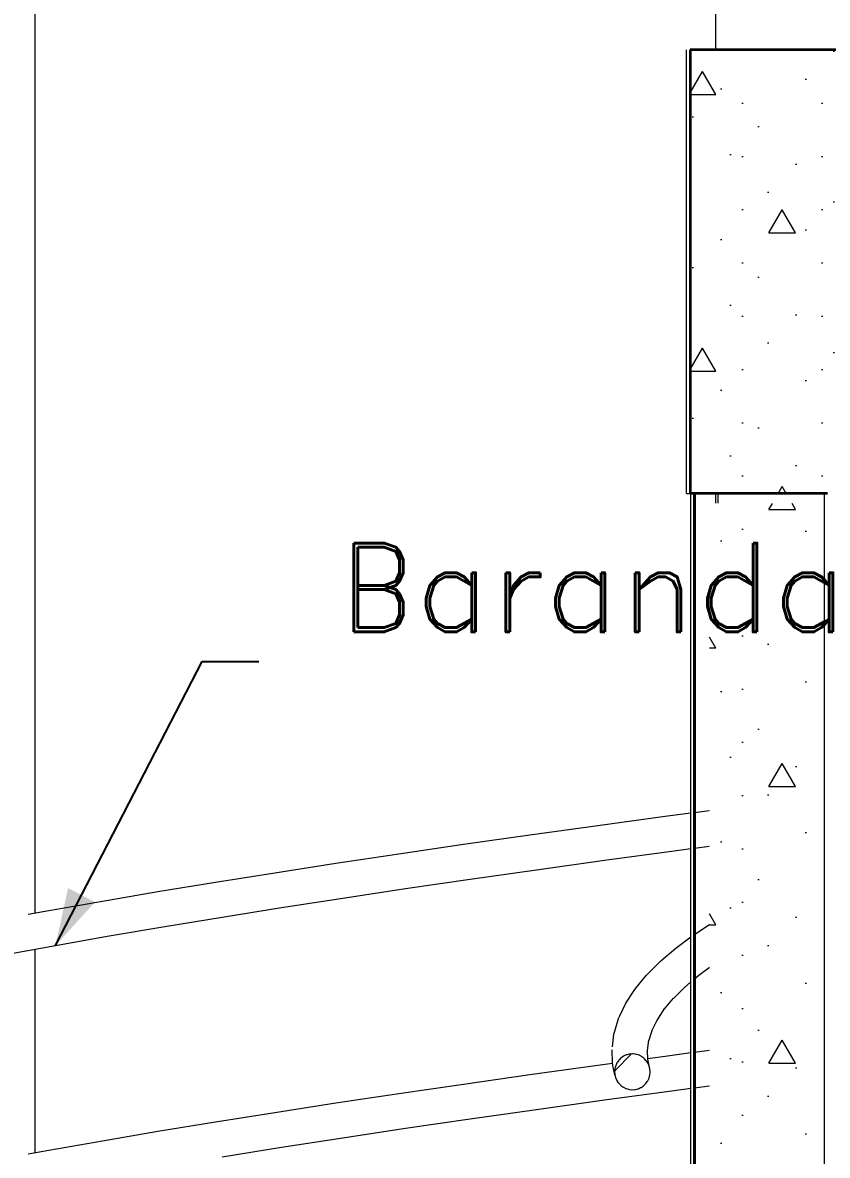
# Model space of a CAD drawing. Header units: metres. Extents: x 173 to 310, y -9 to 45.
# Drawn here: x 274.86 to 275.767, y -2.638 to -1.363 of the extents above; entities that cross this region are included whole.
import ezdxf

# ---------------------------------------------------------------- set-up
doc = ezdxf.new("R2010")
doc.units = ezdxf.units.M
doc.header["$MEASUREMENT"] = 0
doc.set_wipeout_variables(frame=1)
doc.linetypes.add('Wipeout_Contour', pattern=[1, 0, -1])
for name, color, linetype, lineweight in [('Annotation - Label_Pen_No__1', 7, 'Continuous', 13), ('Estructura – Carga_Pen_No__21', 7, 'Continuous', 35), ('Interior - Stair & Railing_Pen_No__122', 9, 'Continuous', 13), ('Structural - Bearing_Pen_No__1', 7, 'Continuous', 13), ('Structural - Bearing_Pen_No__122', 9, 'Continuous', 13), ('Structural - Bearing_Pen_No__21', 7, 'Continuous', 35), ('Structural - Bearing_Pen_No__27', 7, 'Continuous', 35)]:
    doc.layers.add(name, color=color, linetype=linetype, lineweight=lineweight)
doc.layers.add('Interior - Stair & Railing', color=7, linetype='Continuous')
doc.layers.add('Structural - Bearing', color=7, linetype='Continuous')
for name, color, linetype, lineweight, true_color in [('Interior - Stair & Railing_Pen_No__166', 7, 'Continuous', 13, 0x97cbff), ('Structural - Bearing_Pen_No__167', 7, 'Continuous', 13, 0x6a6a6a), ('Structural - Bearing_Pen_No__87', 7, 'Continuous', 20, 0x6a6a6a)]:
    doc.layers.add(name, color=color, linetype=linetype, lineweight=lineweight, true_color=true_color)
doc.styles.add('GENERATED_STYLE_3', font='romand.shx')
doc.dimstyles.new('GENERATED_STYLE__19', dxfattribs={"dimtxt": 0.18, "dimasz": 0.06384, "dimexe": 0.18, "dimexo": 0.0625, "dimgap": 0.09, "dimtad": 0, "dimtih": 1, "dimtoh": 1, "dimdec": 4, "dimzin": 0, "dimdsep": 46, "dimtxsty": 'Standard', "dimcen": 0.09, "dimadec": 0, "dimazin": 0, "dimtfac": 1, "dimtdec": 4, "dimtmove": 0, "dimatfit": 3, "dimldrblk": 'ARROWHEAD_5', "dimfxl": 1, "dimtolj": 1, "dimtzin": 0, "dimarcsym": 0})
pattern_1 = [(0, (247.71116, 19.7567), (0, 0.3117692), [0.03, -0.15]), (0, (247.80116, 19.91258), (0, 0.3117692), [0.03, -0.15]), (60, (247.71116, 19.7567), (-0.27, 0.1558846), [0.03, -0.15]), (60, (247.89116, 19.7567), (-0.27, 0.1558846), [0.03, -0.15]), (120, (247.74116, 19.7567), (0.27, 0.1558846), [0.03, -0.15]), (120, (247.92116, 19.7567), (0.27, 0.1558846), [0.03, -0.15]), (0, (247.71116, 19.786696), (0, 0.06), [0, -0.06, 0, -0.09]), (45, (247.74116, 19.786696), (-0.04242641, 0.04242641), [0, -0.045, 0, -0.075])]

# ---------------------------------------------------------------- blocks, each defined once
blk = doc.blocks.new('ARROWHEAD_5')
at = {"linetype": 'Continuous', "lineweight": 0}
blk.add_hatch(color=0, dxfattribs=at).paths.add_polyline_path([(-1, 0.2679), (0, 0), (-1, -0.2679)])
at = {"color": 0, "linetype": 'Continuous', "lineweight": 0}
blk.add_line((0, 0), (-1, 0), dxfattribs=at)

msp = doc.modelspace()

# ---------------------------------------------------------------- linework, layer by layer
at = {"layer": 'Interior - Stair & Railing_Pen_No__122', "color": 9, "linetype": 'Continuous', "lineweight": 13}
for p, q in [((275.5084, -2.2668), (275.587, -2.2562)), ((275.4317, -2.2775), (275.5084, -2.2668)), ((275.3569, -2.2881), (275.4317, -2.2775)), ((275.284, -2.2988), (275.3569, -2.2881)), ((275.516, -2.3061), (275.5945, -2.2954)), ((275.1442, -2.3201), (275.2131, -2.3094)), ((275.2131, -2.3094), (275.284, -2.2988)), ((275.4393, -2.3167), (275.516, -2.3061)), ((275.0774, -2.3308), (275.1442, -2.3201)), ((275.3645, -2.3274), (275.4393, -2.3167)), ((275.0126, -2.3414), (275.0774, -2.3308)), ((275.2917, -2.338), (275.3645, -2.3274)), ((274.9499, -2.3521), (275.0126, -2.3414)), ((275.2208, -2.3487), (275.2917, -2.338)), ((274.8894, -2.3627), (274.9499, -2.3521)), ((275.0851, -2.37), (275.1519, -2.3593)), ((275.1519, -2.3593), (275.2208, -2.3487)), ((274.8662, -2.3669), (274.8894, -2.3627)), ((275.0203, -2.3806), (275.0851, -2.37)), ((274.9577, -2.3913), (275.0203, -2.3806)), ((274.8971, -2.402), (274.9577, -2.3913)), ((274.8387, -2.4126), (274.8971, -2.402)), ((275.5796, -2.4193), (275.5962, -2.4051)), ((275.5654, -2.4334), (275.5796, -2.4193)), ((275.5513, -2.4501), (275.563, -2.4359)), ((275.563, -2.4359), (275.5654, -2.4334)), ((275.5937, -2.4616), (275.6056, -2.4496)), ((275.5401, -2.4671), (275.5493, -2.4529)), ((275.5493, -2.4529), (275.5513, -2.4501)), ((275.5826, -2.475), (275.5939, -2.4614)), ((275.5333, -2.4813), (275.5401, -2.4671)), ((275.5748, -2.4869), (275.5841, -2.4727)), ((275.5275, -2.4986), (275.5318, -2.4844)), ((275.5318, -2.4844), (275.5333, -2.4813)), ((275.5694, -2.4983), (275.5748, -2.4869)), ((275.5266, -2.5019), (275.5275, -2.4986)), ((275.5659, -2.5096), (275.5695, -2.498)), ((275.5248, -2.5161), (275.5266, -2.5019)), ((275.4317, -2.5475), (275.5084, -2.5368)), ((275.3569, -2.5581), (275.4317, -2.5475)), ((275.284, -2.5688), (275.3569, -2.5581)), ((275.2131, -2.5794), (275.284, -2.5688)), ((275.4393, -2.5867), (275.516, -2.5761)), ((275.0774, -2.6008), (275.1442, -2.5901)), ((275.1442, -2.5901), (275.2131, -2.5794)), ((275.3645, -2.5974), (275.4393, -2.5867)), ((275.0126, -2.6114), (275.0774, -2.6008)), ((275.2917, -2.608), (275.3645, -2.5974)), ((274.9499, -2.6221), (275.0126, -2.6114)), ((275.2208, -2.6187), (275.2917, -2.608)), ((274.8894, -2.6327), (274.9499, -2.6221)), ((275.1519, -2.6293), (275.2208, -2.6187)), ((274.8662, -2.6369), (274.8894, -2.6327)), ((275.0851, -2.64), (275.1519, -2.6293))]:
    msp.add_line(p, q, dxfattribs=at)
at = {"layer": 'Structural - Bearing_Pen_No__167', "color": 251, "linetype": 'Continuous', "lineweight": 13, "true_color": 0x6a6a6a}
for p, q in [((274.8741, -2.3655), (274.8741, -0.4717)), ((274.8741, -2.6355), (274.8741, -2.4061))]:
    msp.add_line(p, q, dxfattribs=at)

# ---------------------------------------------------------------- wipeouts: each hides what was drawn before it
at = {"color": 254, "linetype": 'Wipeout_Contour', "lineweight": 0, "ltscale": 2568.175425}
msp.add_wipeout([(275.53, -2.5544), (275.5315, -2.5566), (275.532, -2.5573), (275.5339, -2.5592), (275.5345, -2.5598), (275.5367, -2.5613), (275.5373, -2.5618), (275.5398, -2.563), (275.5405, -2.5633), (275.5431, -2.564), (275.5439, -2.5642), (275.5466, -2.5645), (275.5473, -2.5646), (275.55, -2.5643), (275.5508, -2.5643), (275.5534, -2.5636), (275.5542, -2.5634), (275.5566, -2.5622), (275.5573, -2.5619), (275.5596, -2.5604), (275.5602, -2.5599), (275.5621, -2.558), (275.5627, -2.5574), (275.5642, -2.5552), (275.5647, -2.5546), (275.5658, -2.5521), (275.5662, -2.5514), (275.5668, -2.5488), (275.5671, -2.548), (275.5673, -2.5453), (275.5674, -2.5445), (275.5671, -2.5418), (275.5671, -2.541), (275.5664, -2.5384), (275.5662, -2.5376), (275.5651, -2.5352), (275.5647, -2.5344), (275.5632, -2.5322), (275.5627, -2.5315), (275.5609, -2.5296), (275.5602, -2.529), (275.5581, -2.5275), (275.5574, -2.5269), (275.5551, -2.5258), (275.5542, -2.5254), (275.5518, -2.5248), (275.5508, -2.5245), (275.5483, -2.5243), (275.5474, -2.5242), (275.5449, -2.5244), (275.5439, -2.5245), (275.5415, -2.5251), (275.5405, -2.5254), (275.5382, -2.5264), (275.5374, -2.5268), (275.5353, -2.5283), (275.5345, -2.5288), (275.5327, -2.5306), (275.532, -2.5313), (275.5306, -2.5334), (275.53, -2.5342), (275.529, -2.5365), (275.5286, -2.5374), (275.5279, -2.5399), (275.5277, -2.5408), (275.5274, -2.5434), (275.5273, -2.5443), (275.5276, -2.5469), (275.5276, -2.5478), (275.5283, -2.5503), (275.5285, -2.5512), (275.5297, -2.5536)], dxfattribs=at).dxf.layer = 'Interior - Stair & Railing'
at = {"color": 254, "linetype": 'Wipeout_Contour', "lineweight": 0, "ltscale": 144.883914}
msp.add_wipeout([(275.6437, -1.893), (275.6437, -4.693), (275.6336, -4.693), (275.6336, -1.893)], dxfattribs=at).dxf.layer = 'Structural - Bearing'
at = {"color": 254, "linetype": 'Wipeout_Contour', "lineweight": 0, "ltscale": 145.350945}
msp.add_wipeout([(275.7634, -1.893), (275.7634, -4.693), (275.7672, -4.693), (275.7672, -1.893)], dxfattribs=at).dxf.layer = 'Structural - Bearing'

# ---------------------------------------------------------------- next in the draw order: hatches: boundary and pattern name
at = {"layer": 'Interior - Stair & Railing_Pen_No__166', "linetype": 'Continuous', "lineweight": 13, "true_color": 0x97cbff}
h = msp.add_hatch(dxfattribs=at)
h.set_pattern_fill('STEEL', color=151, style=0, pattern_type=2)
h.set_pattern_definition([(45, (247.71116, 19.7567), (-0.0795495, 0.0795495), []), (45, (247.68464, 19.78321), (-0.0795495, 0.0795495), [])])
h.paths.add_polyline_path([(275.53, -2.5544), (275.5315, -2.5566), (275.532, -2.5573), (275.5339, -2.5592), (275.5345, -2.5598), (275.5367, -2.5613), (275.5373, -2.5618), (275.5398, -2.563), (275.5405, -2.5633), (275.5431, -2.564), (275.5439, -2.5642), (275.5466, -2.5645), (275.5473, -2.5646), (275.55, -2.5643), (275.5508, -2.5643), (275.5534, -2.5636), (275.5542, -2.5634), (275.5566, -2.5622), (275.5573, -2.5619), (275.5596, -2.5604), (275.5602, -2.5599), (275.5621, -2.558), (275.5627, -2.5574), (275.5642, -2.5552), (275.5647, -2.5546), (275.5658, -2.5521), (275.5662, -2.5514), (275.5668, -2.5488), (275.5671, -2.548), (275.5673, -2.5453), (275.5674, -2.5445), (275.5671, -2.5418), (275.5671, -2.541), (275.5664, -2.5384), (275.5662, -2.5376), (275.5651, -2.5352), (275.5647, -2.5344), (275.5632, -2.5322), (275.5627, -2.5315), (275.5609, -2.5296), (275.5602, -2.529), (275.5581, -2.5275), (275.5574, -2.5269), (275.5551, -2.5258), (275.5542, -2.5254), (275.5518, -2.5248), (275.5508, -2.5245), (275.5483, -2.5243), (275.5474, -2.5242), (275.5449, -2.5244), (275.5439, -2.5245), (275.5415, -2.5251), (275.5405, -2.5254), (275.5382, -2.5264), (275.5374, -2.5268), (275.5353, -2.5283), (275.5345, -2.5288), (275.5327, -2.5306), (275.532, -2.5313), (275.5306, -2.5334), (275.53, -2.5342), (275.529, -2.5365), (275.5286, -2.5374), (275.5279, -2.5399), (275.5277, -2.5408), (275.5274, -2.5434), (275.5273, -2.5443), (275.5276, -2.5469), (275.5276, -2.5478), (275.5283, -2.5503), (275.5285, -2.5512), (275.5297, -2.5536)])

# ---------------------------------------------------------------- next in the draw order: linework, layer by layer
at = {"layer": 'Interior - Stair & Railing_Pen_No__122', "color": 9, "linetype": 'Continuous', "lineweight": 13}
for p, q in [((275.5645, -2.5204), (275.566, -2.5088)), ((275.5251, -2.5338), (275.5245, -2.5196)), ((275.5649, -2.5312), (275.5645, -2.5196)), ((275.5649, -2.5292), (275.587, -2.5262)), ((275.5084, -2.5368), (275.5251, -2.5346)), ((275.5254, -2.5372), (275.5251, -2.5338)), ((275.5276, -2.5478), (275.5254, -2.5372)), ((275.5671, -2.541), (275.5648, -2.5303)), ((275.516, -2.5761), (275.5945, -2.5654))]:
    msp.add_line(p, q, dxfattribs=at)
at = {"layer": 'Interior - Stair & Railing_Pen_No__122', "color": 9, "linetype": 'Continuous', "lineweight": 13, "flags": 128}
msp.add_lwpolyline([(275.5273, -2.5443), (275.5276, -2.5469), (275.5276, -2.5478), (275.5283, -2.5503), (275.5285, -2.5512), (275.5297, -2.5536), (275.53, -2.5544), (275.5315, -2.5566), (275.532, -2.5573), (275.5339, -2.5592), (275.5345, -2.5598), (275.5367, -2.5613), (275.5373, -2.5618), (275.5398, -2.563), (275.5405, -2.5633), (275.5431, -2.564), (275.5439, -2.5642), (275.5466, -2.5645), (275.5473, -2.5646), (275.55, -2.5643), (275.5508, -2.5643), (275.5534, -2.5636), (275.5542, -2.5634), (275.5566, -2.5622), (275.5573, -2.5619), (275.5596, -2.5604), (275.5602, -2.5599), (275.5621, -2.558), (275.5627, -2.5574), (275.5642, -2.5552), (275.5647, -2.5546), (275.5658, -2.5521), (275.5662, -2.5514), (275.5668, -2.5488), (275.5671, -2.548), (275.5673, -2.5453), (275.5674, -2.5445), (275.5671, -2.5418), (275.5671, -2.541), (275.5664, -2.5384), (275.5662, -2.5376), (275.5651, -2.5352), (275.5647, -2.5344), (275.5632, -2.5322), (275.5627, -2.5315), (275.5609, -2.5296), (275.5602, -2.529), (275.5581, -2.5275), (275.5574, -2.5269), (275.5551, -2.5258), (275.5542, -2.5254), (275.5518, -2.5248), (275.5508, -2.5245), (275.5483, -2.5243), (275.5474, -2.5242), (275.5449, -2.5244), (275.5439, -2.5245), (275.5415, -2.5251), (275.5405, -2.5254), (275.5382, -2.5264), (275.5374, -2.5268), (275.5353, -2.5283), (275.5345, -2.5288), (275.5327, -2.5306), (275.532, -2.5313), (275.5306, -2.5334), (275.53, -2.5342), (275.529, -2.5365), (275.5286, -2.5374), (275.5279, -2.5399), (275.5277, -2.5408), (275.5274, -2.5434)], close=True, dxfattribs=at)

# ---------------------------------------------------------------- next in the draw order: wipeouts: each hides what was drawn before it
at = {"color": 254, "linetype": 'Wipeout_Contour', "lineweight": 0, "ltscale": 328.448869}
msp.add_wipeout([(275.6184, -3.4573), (275.6217, -3.4511), (275.6209, -3.5229), (275.6225, -3.6514), (275.6184, -3.6635), (275.6184, -4.693), (275.6336, -4.693), (275.6336, -1.893), (275.6184, -1.893)], dxfattribs=at).dxf.layer = 'Structural - Bearing'

# ---------------------------------------------------------------- next in the draw order: linework, layer by layer
at = {"layer": 'Interior - Stair & Railing_Pen_No__122', "color": 9, "linetype": 'Continuous', "lineweight": 13}
for p, q in [((275.6395, -2.3747), (275.6415, -2.3735)), ((275.6393, -2.4227), (275.6415, -2.4213))]:
    msp.add_line(p, q, dxfattribs=at)

# ---------------------------------------------------------------- next in the draw order: wipeouts: each hides what was drawn before it
at = {"color": 254, "linetype": 'Wipeout_Contour', "lineweight": 0, "ltscale": 143.276037}
msp.add_wipeout([(275.6184, -1.893), (275.6171, -1.893), (275.6171, -3.4646), (275.6184, -3.4573)], dxfattribs=at).dxf.layer = 'Structural - Bearing'

# ---------------------------------------------------------------- next in the draw order: wipeouts: each hides what was drawn before it
at = {"color": 254, "linetype": 'Wipeout_Contour', "lineweight": 0, "ltscale": 179.626705}
msp.add_wipeout([(275.6134, -3.4961), (275.6169, -3.5058), (275.6171, -3.5068), (275.6171, -1.893), (275.6134, -1.893)], dxfattribs=at).dxf.layer = 'Structural - Bearing'

# ---------------------------------------------------------------- next in the draw order: linework, layer by layer
at = {"layer": 'Interior - Stair & Railing_Pen_No__122', "color": 9, "linetype": 'Continuous', "lineweight": 13}
for p, q in [((275.587, -2.2562), (275.6134, -2.2527)), ((275.6171, -2.2522), (275.6415, -2.249)), ((275.5945, -2.2954), (275.6134, -2.2929)), ((275.6171, -2.2924), (275.6415, -2.2892)), ((275.618, -2.3889), (275.6395, -2.3747)), ((275.5962, -2.4051), (275.6134, -2.3923)), ((275.6171, -2.3895), (275.618, -2.3889)), ((275.6222, -2.4354), (275.6413, -2.4212)), ((275.6171, -2.4398), (275.6222, -2.4354)), ((275.6056, -2.4496), (275.6134, -2.443)), ((275.587, -2.5262), (275.6134, -2.5227)), ((275.6171, -2.5222), (275.6415, -2.519)), ((275.5945, -2.5654), (275.6134, -2.5629)), ((275.6171, -2.5624), (275.6415, -2.5592))]:
    msp.add_line(p, q, dxfattribs=at)

# ---------------------------------------------------------------- next in the draw order: wipeouts: each hides what was drawn before it
at = {"color": 254, "linetype": 'Wipeout_Contour', "lineweight": 0, "ltscale": 140.668726}
msp.add_wipeout([(275.6085, -1.393), (275.6085, -1.893), (275.6125, -1.893), (275.6125, -1.393)], dxfattribs=at).dxf.layer = 'Structural - Bearing'

# ---------------------------------------------------------------- next in the draw order: wipeouts: each hides what was drawn before it
at = {"color": 254, "linetype": 'Wipeout_Contour', "lineweight": 0, "ltscale": 141.236549}
msp.add_wipeout([(275.9626, -1.393), (275.6125, -1.393), (275.6125, -1.893), (275.9626, -1.893)], dxfattribs=at).dxf.layer = 'Structural - Bearing'

# ---------------------------------------------------------------- next in the draw order: hatches: boundary and pattern name
at = {"layer": 'Structural - Bearing_Pen_No__122', "linetype": 'Continuous', "lineweight": 13}
h = msp.add_hatch(dxfattribs=at)
h.set_pattern_fill('STRUCTURAL_CONCRETE', color=9, style=0, pattern_type=2)
h.set_pattern_definition(pattern_1)
h.paths.add_polyline_path([(275.9626, -1.393), (275.6125, -1.393), (275.6125, -1.893), (275.9626, -1.893)])

# ---------------------------------------------------------------- next in the draw order: linework, layer by layer
at = {"layer": 'Estructura – Carga_Pen_No__21', "color": 7, "linetype": 'Continuous', "lineweight": 35}
msp.add_line((276.9896, -1.393), (275.6125, -1.393), dxfattribs=at)
at = {"layer": 'Structural - Bearing_Pen_No__1', "color": 7, "linetype": 'Continuous', "lineweight": 13}
for q in [(275.6085, -1.393), (275.6125, -1.893)]:
    msp.add_line((275.6085, -1.893), q, dxfattribs=at)
at = {"layer": 'Structural - Bearing_Pen_No__167', "color": 251, "linetype": 'Continuous', "lineweight": 13, "true_color": 0x6a6a6a}
for p, q in [((275.6415, -1.393), (275.6415, -0.3948)), ((275.6415, -3.4175), (275.6415, -1.893))]:
    msp.add_line(p, q, dxfattribs=at)
at = {"layer": 'Structural - Bearing_Pen_No__21', "color": 7, "linetype": 'Continuous', "lineweight": 35}
for p, q in [((275.6125, -1.393), (275.6125, -1.893)), ((275.6171, -1.893), (275.6125, -1.893)), ((275.7672, -1.893), (275.6171, -1.893))]:
    msp.add_line(p, q, dxfattribs=at)
at = {"layer": 'Structural - Bearing_Pen_No__27', "color": 7, "linetype": 'Continuous', "lineweight": 35}
msp.add_line((275.6171, -1.893), (275.6171, -4.693), dxfattribs=at)
at = {"layer": 'Structural - Bearing_Pen_No__87', "color": 251, "linetype": 'Continuous', "lineweight": 20, "true_color": 0x6a6a6a}
for p, q in [((275.6134, -3.4961), (275.6134, -1.893)), ((275.6437, -1.893), (275.6437, -4.693)), ((275.7634, -1.893), (275.7634, -4.693))]:
    msp.add_line(p, q, dxfattribs=at)

# ---------------------------------------------------------------- next in the draw order: wipeouts: each hides what was drawn before it
at = {"color": 254, "linetype": 'Wipeout_Contour', "lineweight": 0, "ltscale": 145.138275}
msp.add_wipeout([(275.6343, -4.693), (275.7488, -4.693), (275.7488, -1.9041), (275.6343, -1.9041)], dxfattribs=at).dxf.layer = 'Structural - Bearing'

# ---------------------------------------------------------------- next in the draw order: hatches: boundary and pattern name
at = {"layer": 'Structural - Bearing_Pen_No__122', "linetype": 'Continuous', "lineweight": 13}
h = msp.add_hatch(dxfattribs=at)
h.set_pattern_fill('STRUCTURAL_CONCRETE', color=9, style=0, pattern_type=2)
h.set_pattern_definition(pattern_1)
h.paths.add_polyline_path([(275.6343, -4.693), (275.7488, -4.693), (275.7488, -1.9041), (275.6343, -1.9041)])

# ---------------------------------------------------------------- next in the draw order: texts
at = {"layer": 'Annotation - Label_Pen_No__1', "color": 7, "linetype": 'Continuous', "lineweight": 13, "insert": (275.2163, -2.0821), "char_height": 0.1, "attachment_point": 7, "style": 'GENERATED_STYLE_3'}
msp.add_mtext('\\A1;{\\pql;\\Fromand.shx;Baranda tipo \\Fromand.shx;6}', dxfattribs=at)

# ---------------------------------------------------------------- next in the draw order: leaders
at = {"layer": 'Annotation - Label_Pen_No__1', "color": 7, "linetype": 'Continuous', "lineweight": 13, "annotation_type": 0, "has_hookline": 1, "hookline_direction": 0, "text_width": 1.181}
msp.add_leader([(274.8971, -2.402), (275.0624, -2.0821), (275.1263, -2.0821)], dimstyle='GENERATED_STYLE__19', dxfattribs=at)

doc.saveas('drawing.dxf')
